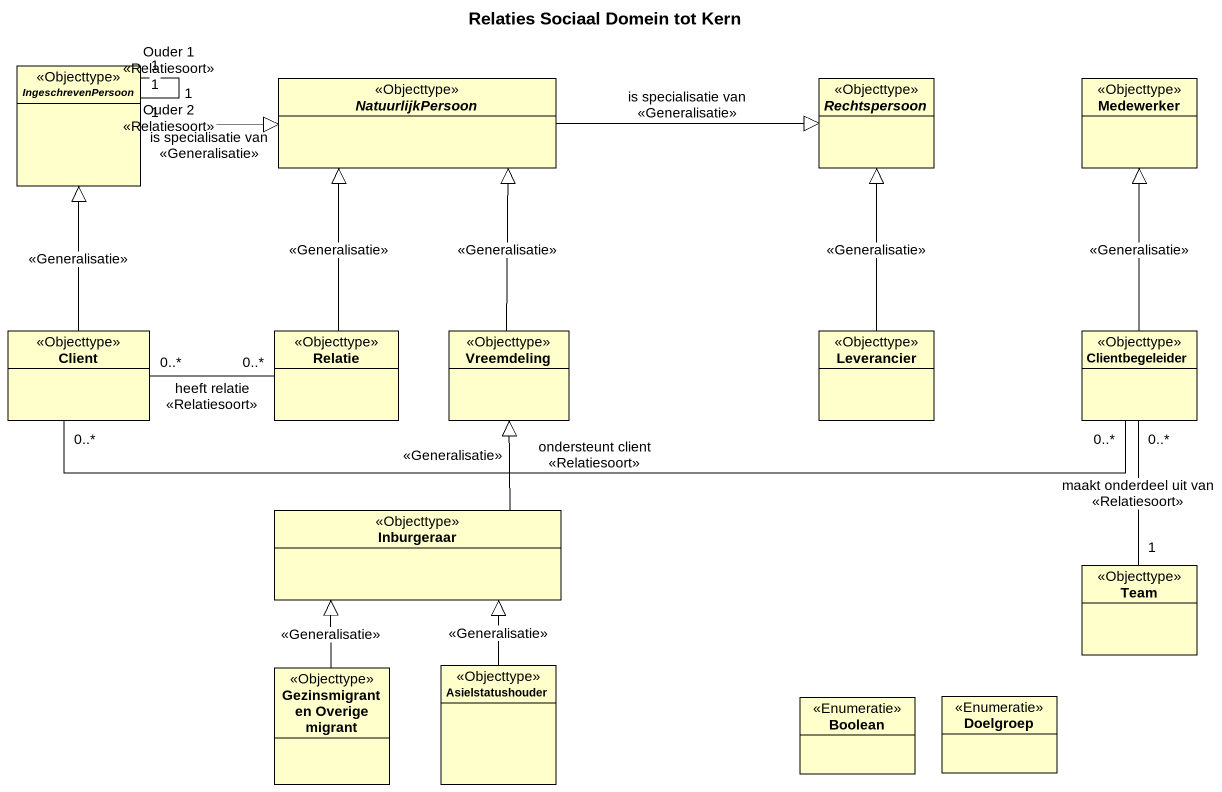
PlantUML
@startuml
title Relaties Sociaal Domein tot Kern
hide circle
hide empty members
abstract class IngeschrevenPersoon <<Objecttype>>
abstract class NatuurlijkPersoon <<Objecttype>>
abstract class Rechtspersoon <<Objecttype>>
class Medewerker <<Objecttype>>
class Client <<Objecttype>>
class Relatie <<Objecttype>>
class Vreemdeling <<Objecttype>>
class Leverancier <<Objecttype>>
class Clientbegeleider <<Objecttype>>
class Inburgeraar <<Objecttype>>
class Team <<Objecttype>>
class "Gezinsmigrant en Overige migrant" as Gezinsmigrant_en_Overige <<Objecttype>>
class Asielstatushouder <<Objecttype>>
enum Boolean <<Enumeratie>>
enum Doelgroep <<Enumeratie>>
IngeschrevenPersoon "1" -- "1" IngeschrevenPersoon : Ouder 1\n<<Relatiesoort>>
IngeschrevenPersoon "1" -- "1" IngeschrevenPersoon : Ouder 2\n<<Relatiesoort>>
IngeschrevenPersoon -right-|> NatuurlijkPersoon : is specialisatie van\n<<Generalisatie>>
NatuurlijkPersoon -right-|> Rechtspersoon : is specialisatie van\n<<Generalisatie>>
Client -up-|> IngeschrevenPersoon : <<Generalisatie>>
Client "0..*" -right- "0..*" Relatie : heeft relatie\n<<Relatiesoort>>
Relatie -up-|> NatuurlijkPersoon : <<Generalisatie>>
Vreemdeling -up-|> NatuurlijkPersoon : <<Generalisatie>>
Leverancier -up-|> Rechtspersoon : <<Generalisatie>>
Clientbegeleider -up-|> Medewerker : <<Generalisatie>>
Clientbegeleider "0..*" -left- "0..*" Client : ondersteunt client\n<<Relatiesoort>>
Clientbegeleider "0..*" -- "1" Team : maakt onderdeel uit van\n<<Relatiesoort>>
Inburgeraar -up-|> Vreemdeling : <<Generalisatie>>
Gezinsmigrant_en_Overige -up-|> Inburgeraar : <<Generalisatie>>
Asielstatushouder -up-|> Inburgeraar : <<Generalisatie>>
@enduml
